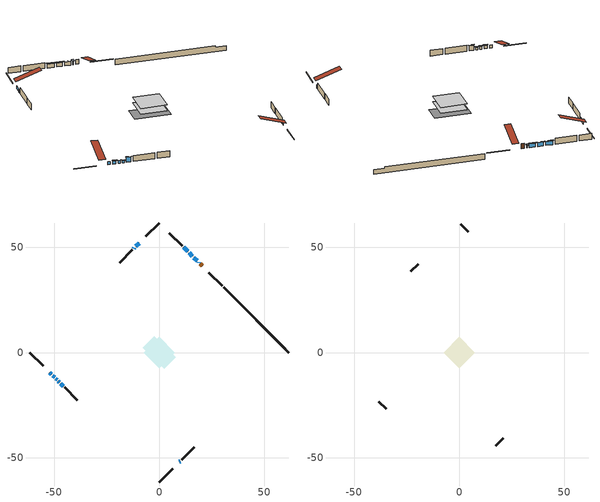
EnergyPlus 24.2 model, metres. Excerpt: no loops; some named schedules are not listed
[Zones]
conditioned space
 floor adiabatic (AdiabaticFloorConstruction): -7.4,0 0,7.4 7.4,0 0,-7.4 z1.07
 floor foundation (Slab1 construction): -7.76,2.34 -2.34,7.76 7.76,-2.34 2.34,-7.76 z-1.37
 wall outside (RimJoist1 construction): 0,-61.63 6.36,-55.27 / -61.63,0 -55.27,-6.36 / 0,61.63 -6.36,55.27 / 29.94,31.69 23.57,38.05 z1.07:1.37
 wall outside (AdiabaticWallConstruction 1): 20.36,41.27 19.51,42.12 z1.07:3.1
 wall outside (AdiabaticWallConstruction): 18.85,42.78 18.71,42.92 / -50.68,-10.95 -49.85,-11.78 z1.07:2.39; -9.57,52.05 -11.15,50.47 / -11.81,49.82 -12.17,49.46 / 9.57,-52.05 9.94,-51.69 / -52.05,-9.57 -51.33,-10.3 z1.07:2.29; 18.05,43.58 16.43,45.19 / 15.78,45.85 14.16,47.47 / 13.51,48.12 11.56,50.06 z1.07:2.65; -49.19,-12.44 -48.65,-12.98 z1.07:2.24; -48,-13.63 -47.53,-14.1 z1.07:1.99; -46.87,-14.76 -45.65,-15.98 z1.07:3.13
 wall outside (Wall1 construction): 10.59,-51.04 16.65,-44.98 / -44.99,-16.63 -38.93,-22.7 / -12.83,48.8 -18.89,42.74 / 10.91,50.72 4.85,56.78 z1.07:3.51
 wall foundation (FoundationWall1 construction): 30.59,31.04,-1.37 30.59,31.04,1.07 58.53,3.1,1.07 58.53,3.1,0.5 61.63,0,0.5 61.63,0,-1.37
 window (WindowConstruction 8): 18.85,42.78 18.71,42.92 z1.07:2.39
 window (WindowConstruction 7): -9.57,52.05 -11.15,50.47 z1.07:2.29
 window (WindowConstruction 9): -11.81,49.82 -12.17,49.46 z1.07:2.29
 window (WindowConstruction 10): 9.57,-52.05 9.94,-51.69 z1.07:2.29
 window (WindowConstruction 11): -52.05,-9.57 -51.33,-10.3 z1.07:2.29
 window (WindowConstruction): 18.05,43.58 16.43,45.19 z1.07:2.65
 window (WindowConstruction 1): 15.78,45.85 14.16,47.47 z1.07:2.65
 window (WindowConstruction 2): 13.5,48.12 11.56,50.06 z1.07:2.65
 window (WindowConstruction 3): -50.67,-10.95 -49.85,-11.78 z1.07:2.39
 window (WindowConstruction 4): -49.19,-12.44 -48.65,-12.97 z1.07:2.24
 window (WindowConstruction 5): -48,-13.63 -47.53,-14.1 z1.07:1.98
 window (WindowConstruction 6): -46.87,-14.76 -45.65,-15.98 z1.07:3.13
 door (Door): 20.36,41.27 19.51,42.12 z1.07:3.1
 ceiling adiabatic (AdiabaticFloorConstruction): 0,-7.4 7.4,0 0,7.4 -7.4,0 z1.07
attic - vented
 floor to conditioned space (Floor1 construction Reversed): -7.4,0 0,7.4 7.4,0 0,-7.4 z3.51
 wall outside (Wall2 construction): 17.31,-44.32 20.84,-40.79 / -38.28,-23.35 -34.74,-26.89 / -19.55,42.08 -23.08,38.55 / 4.19,57.44 0.66,60.97 z1.07:3.51
 roof outside (Roof1 construction): 8.92,-52.71,3.51 1.71,-45.51,6.9 -0.19,-47.4,6.9 7.02,-54.61,3.51; -52.71,-8.92,3.51 -45.51,-1.71,6.9 -47.4,0.19,6.9 -54.61,-7.02,3.51; -8.92,52.71,3.51 -1.71,45.51,6.9 0.19,47.4,6.9 -7.02,54.61,3.51; 21.02,40.61,3.51 13.81,33.41,6.9 15.71,31.51,6.9 22.92,38.71,3.51
shading: 18.5,43.13 19.06,42.57 19.93,43.43 19.36,43.99 z2.69; 16.22,45.41 18.26,43.37 18.47,43.58 16.43,45.62 z2.94; 13.95,47.68 15.99,45.64 16.2,45.85 14.16,47.89 z2.94; 11.35,50.28 13.72,47.91 13.93,48.12 11.56,50.49 z2.94; -49.64,-11.99 -50.89,-10.74 -51.1,-10.95 -49.85,-12.2 z2.69; -48.44,-13.19 -49.4,-12.22 -49.62,-12.44 -48.65,-13.4 z2.54; -47.32,-14.31 -48.21,-13.42 -48.42,-13.63 -47.53,-14.52 z2.28; -45.44,-16.19 -47.08,-14.54 -47.3,-14.76 -45.65,-16.4 z3.43
[Building]
Building 1: Terrain=Suburbs
[Site:Location]
Quebec Intl AP_QC: Latitude {deg}=46.8; Longitude {deg}=-71.38; Time Zone {hr}=-5; Elevation {m}=74; Keep Site Location Information=Yes
[Site:GroundTemperature:Shallow]
0.0108218, -2.24938, -2.43038, -1.3578, 2.94801, 7.23376, 10.9493, 13.303, 13.5029, 11.5886, 7.96783, 3.81355
[Site:WaterMainsTemperature]
Calculation Method=Schedule; Temperature Schedule=mains temperature schedule
[Material] Roughness=Rough; Thermal Absorptance=0.9
Name | Thickness {m} | Conductivity {W/m-K} | Density {kg/m3} | Specific Heat {J/kg-K} | Solar Absorptance | Visible Absorptance
asphalt or fiberglass shingles | 0.00635 | 0.162714 | 1121.4 | 1465.45 | 0.4 | 0.4
ceiling loosefill ins | 0.338667 | 0.0480833 | 16.02 | 1046.75 | 0.7 | 0.7
ceiling stud and cavity | 0.1397 | 0.0776294 | 65.682 | 1177.47 | 0.7 | 0.7
concrete 4.0 in. | 0.1016 | 1.803125 | 2242.8 | 837.4 | 0.7 | 0.7
concrete 8.0 in. | 0.2032 | 1.803125 | 2242.8 | 837.4 | 0.7 | 0.7
door material | 0.04445 | 0.0451087 | 512.64 | 1214.23 | 0.7 | 0.7
exterior vertical ins | 0.0536725 | 0.029427 | 32.04 | 1214.23 | 0.7 | 0.7
floor covering | 0.0127 | 0.0433444 | 54.468 | 1339.84 | 0.6 | 0.6
floor rigid ins; wall rigid ins 1 | 0.512978 | 0.029427 | 32.04 | 1214.23 | 0.7 | 0.7
floor stud and cavity | 0.1397 | 1.75129 | 37.0049 | 1207.88 | 0.7 | 0.7
furniture material conditioned space 1 | 0.1524 | 0.115458 | 640.8 | 1214.23 | 0.6 | 0.6
gypsum board | 0.0127 | 0.160291 | 801 | 837.4 | 0.6 | 0.6
gypsum board 1 | 0.0127 | 0.160291 | 801 | 837.4 | 0.7 | 0.7
osb sheathing 0.5 in. | 0.0127 | 0.115458 | 512.64 | 1214.23 | 0.7 | 0.7
osb sheathing 0.75 in. | 0.01905 | 0.115458 | 512.64 | 1214.23 | 0.7 | 0.7
osb sheathing 2.0 in. | 0.0508 | 0.115458 | 512.64 | 1214.23 | 0.7 | 0.7
rim joist rigid ins; wall rigid ins | 0.051816 | 0.029427 | 32.04 | 1214.23 | 0.7 | 0.7
rim joist stud and cavity | 0.0508 | 0.0395976 | 125.044 | 1163.47 | 0.6 | 0.6
slab rigid ins | 0.0259096 | 0.029427 | 32.04 | 1214.23 | 0.7 | 0.7
wall stud and cavity | 0.1397 | 0.142953 | 139.0536 | 1170.24 | 0.7 | 0.7
wall stud and cavity 1 | 0.0889 | 6.1454 | 50.32683 | 1063.81 | 0.6 | 0.6
wall stud and cavity 2 | 0.0889 | 0.380278 | 52.3479 | 1209.89 | 0.7 | 0.7
wall stud and cavity 3 | 0.0889 | 0.391764 | 83.0341 | 1211.67 | 0.7 | 0.7
wood siding | 0.0254 | 0.102417 | 544.68 | 1172.36 | 0.4 | 0.4
wood siding 1 | 0.00254 | 0.102417 | 544.68 | 1172.36 | 0.4 | 0.4
wood siding 2; wood siding 3; wood siding 4 | 0.0254 | 0.102417 | 544.68 | 1172.36 | 0.7 | 0.7
[WindowMaterial:SimpleGlazingSystem]
Name | U-Factor {W/m2-K} | Solar Heat Gain Coefficient
WindowMaterial | 1.63981 | 0.35
WindowMaterial 1 | 1.552933 | 0.37
WindowMaterial 2 | 1.69261 | 0.33
WindowMaterial 3 | 1.73633 | 0.32
WindowMaterial 4 | 1.83172 | 0.3
WindowMaterial 5 | 1.90099 | 0.28
WindowMaterial 6 | 1.80447 | 0.31
WindowMaterial 7 | 1.66536 | 0.34
WindowMaterial 8 | 2.032724 | 0.24
WindowMaterial 9 | 1.992978 | 0.25
[Construction]
AdiabaticFloorConstruction: floor stud and cavity, floor rigid ins, osb sheathing 0.75 in., floor covering
AdiabaticWallConstruction: wood siding 3, wall rigid ins 1, wall stud and cavity 2, gypsum board
AdiabaticWallConstruction 1: wood siding 4, wall rigid ins 1, wall stud and cavity 2, gypsum board
Door: door material
Floor1 construction Reversed: gypsum board, ceiling stud and cavity, ceiling loosefill ins
FoundationWall1 construction: concrete 8.0 in., gypsum board 1
furniture construction conditioned space 1: furniture material conditioned space 1
PartitionWallConstruction: gypsum board, wall stud and cavity 3, gypsum board
RimJoist1 construction: wood siding 2, rim joist rigid ins, osb sheathing 2.0 in., rim joist stud and cavity
Roof1 construction: asphalt or fiberglass shingles
Slab1 construction: slab rigid ins, concrete 4.0 in.
Wall1 construction: wood siding, wall rigid ins, osb sheathing 0.5 in., wall stud and cavity, gypsum board
Wall2 construction: wood siding 1, wall stud and cavity 1
WindowConstruction: WindowMaterial
WindowConstruction 1: WindowMaterial 1
WindowConstruction 10; WindowConstruction 11; WindowConstruction 9: WindowMaterial 9
WindowConstruction 2: WindowMaterial 2
WindowConstruction 3: WindowMaterial 3
WindowConstruction 4: WindowMaterial 4
WindowConstruction 5: WindowMaterial 5
WindowConstruction 6: WindowMaterial 6
WindowConstruction 7: WindowMaterial 7
WindowConstruction 8: WindowMaterial 8
[Zone] Multiplier=1; Part of Total Floor Area=Yes
Name | Volume {m3}
attic - vented | 60.3411
conditioned space | 561.1
[Space]
Name | Zone | Volume {m3}
attic - vented 1 | attic - vented | 60.3411
conditioned space 1 | conditioned space | 561.1
[ZoneInfiltration:EffectiveLeakageArea]
infil attic - vented 1: Zone or Space=attic - vented 1; Schedule=Always On Discrete; Effective Air Leakage Area {cm2}=4040.86; Stack Coefficient=0.000405746; Wind Coefficient=1.36097e-05
[ZoneMixing]
whole house fan mix: Zone or Space=attic - vented; Schedule=Always On Continuous; Design Flow Rate Calculation Method=Flow/Zone; Design Flow Rate {m3/s}=0; Source Zone or Space=conditioned space
[SurfaceProperty:ExposedFoundationPerimeter]
Slab1: Exposed Perimeter Calculation Method=TotalExposedPerimeter; Total Exposed Perimeter {m}=43.891
[InternalMass] Zone or ZoneList=conditioned space; Space or SpaceList=conditioned space 1
Name | Construction | Surface Area {m2}
furniture mass conditioned space 1 | furniture construction conditioned space 1 | 87.5359
partition wall mass | PartitionWallConstruction | 218.84
[Lights]
interior lighting: Zone or ZoneList or Space or SpaceList=conditioned space 1; Schedule=interior lighting schedule; Design Level Calculation Method=LightingLevel; Lighting Level {W}=343.2; Return Air Fraction=0; Fraction Radiant=0.6; Fraction Visible=0.2; Fraction Replaceable=1
[People]
occupants: Zone or ZoneList or Space or SpaceList=conditioned space 1; Number of People Schedule=occupants schedule; Number of People Calculation Method=People; Number of People=3; Fraction Radiant=0.314171; Sensible Heat Fraction=0.56303; Activity Level Schedule=occupants activity schedule; Carbon Dioxide Generation Rate {m3/s-W}=0; Enable ASHRAE 55 Comfort Warnings=No; Mean Radiant Temperature Calculation Type=EnclosureAveraged
[ElectricEquipment] Zone or ZoneList or Space or SpaceList=conditioned space 1; Design Level Calculation Method=EquipmentLevel
Name | Schedule | Design Level {W} | Fraction Latent | Fraction Radiant | Fraction Lost
clothes dryer | clothes dryer schedule | 140.772 | 0.015 | 0.081 | 0.85
clothes washer | clothes washer schedule | 32.1985 | 0.03 | 0.162 | 0.7
cooking range | cooking range schedule | 215.147 | 0.08 | 0.432 | 0.2
dishwasher | dishwasher schedule | 66.8632 | 0.3 | 0.18 | 0.4
fridge | fridge schedule | 72.9452 | 0 | 0.6 | 0
mech vent house fan | mech vent house fan schedule | 20.8667 | 0 | 0 | 0.522764
mech vent house fan cfis | mech vent house fan cfis schedule | 0 | 0 | 0 | 0
mech vent range fan 0 | mech vent range fan 0 schedule | 57 | 0 | 0 | 1
misc plug loads | misc plug loads schedule | 494.7 | 0.045 | 0.513 | 0.1
whole house fan | Always On Discrete | 0 | 0 | 0 | 1
[OtherEquipment] Zone or ZoneList or Space or SpaceList=conditioned space 1; Design Level Calculation Method=EquipmentLevel
Name | Fuel Type | Schedule | Design Level {W} | Fraction Latent | Fraction Radiant | Fraction Lost
clothes dryer 1 | Electricity | clothes dryer schedule | 0 | 0.015 | 0.081 | 0.85
cooking range 1 | Electricity | cooking range schedule | 0 | 0.08 | 0.432 | 0.2
general water use latent | None | general water use schedule | 62.594 | 1 | 0 | 0
general water use sensible | None | general water use schedule | -61.6891 | 0 | 0.6 | 0
mech vent house fan latent load | None | Always On Discrete | 0 | 1 | 0 | 0
mech vent house fan sensible load | None | Always On Discrete | 0 | 0 | 0 | 0
water heater energy adjustment1 | Electricity | Always On Discrete | 0.01 | 0 | 0 | 1
[ZoneInfiltration:DesignFlowRate] Zone or ZoneList or Space or SpaceList=conditioned space 1; Schedule=Always On Discrete; Design Flow Rate Calculation Method=Flow/Zone; Design Flow Rate {m3/s}=0
infil flow; natural vent flow; whole house fan flow
[ZoneControl:Thermostat]
conditioned space Thermostat: Zone or ZoneList=conditioned space; Control Type Schedule=conditioned space Thermostat Schedule; Control 1=conditioned space temperature setpoint; Temperature Difference Between Cutout And Setpoint {deltaC}=0
[ZoneHVAC:Baseboard:Convective:Electric]
electric baseboard: Availability Schedule=Always On Discrete; Heating Design Capacity {W}=6478.92; Efficiency=1
[Zone equipment]
conditioned space: electric baseboard
[Foundation:Kiva]
Foundation Kiva 1: Initial Indoor Air Temperature {C}=18; Wall Height Above Grade {m}=1.06997; Wall Depth Below Slab {m}=0.2032; Custom Block Material Name 1=exterior vertical ins; Custom Block Depth 1 {m}=2.43998; Custom Block X Position 1 {m}=0.2159; Custom Block Z Position 1 {m}=0
[Foundation:Kiva:Settings]
Soil Conductivity {W/m-K}=0.849921; Soil Density {kg/m3}=1842.3; Soil Specific Heat {J/kg-K}=418.7; Ground Solar Absorptivity=0.9; Ground Thermal Absorptivity=0.9; Ground Surface Roughness {m}=0.03; Far-Field Width {m}=40; Deep-Ground Boundary Condition=ZeroFlux; Deep-Ground Depth {m}=40; Minimum Cell Dimension {m}=0.2; Maximum Cell Growth Coefficient=3; Simulation Timestep=Timestep
[Exterior:Lights]
exterior lighting: Schedule=exterior lighting schedule; Design Level {W}=75.6
[EnergyManagementSystem:GlobalVariable]
infil_program_Qfan
infil_program_Qinf
natural_vent_program_Qnv
natural_vent_program_Qwhf
[EnergyManagementSystem:Sensor]
Name | Output:Variable or Output:Meter Index Key | Output:Variable or Output:Meter
airflow_gain | infil flow | Infiltration Sensible Heat Gain Energy
airflow_gain_1 | natural vent flow | Infiltration Sensible Heat Gain Energy
airflow_gain_2 | whole house fan flow | Infiltration Sensible Heat Gain Energy
airflow_loss | infil flow | Infiltration Sensible Heat Loss Energy
airflow_loss_1 | natural vent flow | Infiltration Sensible Heat Loss Energy
airflow_loss_2 | whole house fan flow | Infiltration Sensible Heat Loss Energy
clg_load_cond |  | Cooling:EnergyTransfer:Zone:CONDITIONED SPACE
clg_sp_s; clg_sp_s_1 | cooling setpoint | Schedule Value
clothes_dryer_exhaust_0_sch_s | clothes dryer exhaust 0 schedule | Schedule Value
conditioned_space_clg_unmet_s | conditioned space | Zone Cooling Setpoint Not Met Time
conditioned_space_htg_unmet_s | conditioned space | Zone Heating Setpoint Not Met Time
cool_season | cooling season schedule | Schedule Value
fridge_tin_s | conditioned space | Zone Mean Air Temperature
htg_load_cond |  | Heating:EnergyTransfer:Zone:CONDITIONED SPACE
htg_sp_s; htg_sp_s_1 | heating setpoint | Schedule Value
ig_ee_conv | clothes dryer | Electric Equipment Convective Heating Energy
ig_ee_conv_2 | cooking range | Electric Equipment Convective Heating Energy
ig_ee_conv_4 | fridge | Electric Equipment Convective Heating Energy
ig_ee_conv_5 | misc plug loads | Electric Equipment Convective Heating Energy
ig_ee_conv_6 | whole house fan | Electric Equipment Convective Heating Energy
ig_ee_rad | clothes dryer | Electric Equipment Radiant Heating Energy
ig_ee_rad_2 | cooking range | Electric Equipment Radiant Heating Energy
ig_ee_rad_4 | fridge | Electric Equipment Radiant Heating Energy
ig_ee_rad_5 | misc plug loads | Electric Equipment Radiant Heating Energy
ig_ee_rad_6 | whole house fan | Electric Equipment Radiant Heating Energy
ig_lgt_conv | interior lighting | Lights Convective Heating Energy
ig_lgt_rad | interior lighting | Lights Radiant Heating Energy
ig_lgt_vis | interior lighting | Lights Visible Radiation Heating Energy
ig_oe_conv | clothes dryer 1 | Other Equipment Convective Heating Energy
ig_oe_conv_1 | cooking range 1 | Other Equipment Convective Heating Energy
ig_oe_conv_2 | general water use latent | Other Equipment Convective Heating Energy
ig_oe_conv_3 | general water use sensible | Other Equipment Convective Heating Energy
ig_oe_conv_4 | water heater energy adjustment1 | Other Equipment Convective Heating Energy
ig_oe_rad | clothes dryer 1 | Other Equipment Radiant Heating Energy
ig_oe_rad_1 | cooking range 1 | Other Equipment Radiant Heating Energy
ig_oe_rad_2 | general water use latent | Other Equipment Radiant Heating Energy
ig_oe_rad_3 | general water use sensible | Other Equipment Radiant Heating Energy
ig_oe_rad_4 | water heater energy adjustment1 | Other Equipment Radiant Heating Energy
ig_ppl_conv | occupants | People Convective Heating Energy
ig_ppl_rad | occupants | People Radiant Heating Energy
im_conv | furniture mass conditioned space 1 | Surface Inside Face Convection Heat Gain Energy
im_conv_1 | partition wall mass | Surface Inside Face Convection Heat Gain Energy
im_ig | furniture mass conditioned space 1 | Surface Inside Face Internal Gains Radiation Heat Gain Energy
im_ig_1 | partition wall mass | Surface Inside Face Internal Gains Radiation Heat Gain Energy
im_lgt | furniture mass conditioned space 1 | Surface Inside Face Lights Radiation Heat Gain Energy
im_lgt_1 | partition wall mass | Surface Inside Face Lights Radiation Heat Gain Energy
im_sol | furniture mass conditioned space 1 | Surface Inside Face Solar Radiation Heat Gain Energy
im_sol_1 | partition wall mass | Surface Inside Face Solar Radiation Heat Gain Energy
im_surf | furniture mass conditioned space 1 | Surface Inside Face Net Surface Thermal Radiation Heat Gain Energy
im_surf_1 | partition wall mass | Surface Inside Face Net Surface Thermal Radiation Heat Gain Energy
mech_vent_range_fan_0_sch_s | mech vent range fan 0 schedule | Schedule Value
mv_conv | mech vent house fan | Electric Equipment Convective Heating Energy
mv_conv_1 | mech vent house fan cfis | Electric Equipment Convective Heating Energy
mv_conv_2 | mech vent range fan 0 | Electric Equipment Convective Heating Energy
mv_conv_3 | mech vent house fan latent load | Other Equipment Convective Heating Energy
mv_conv_4 | mech vent house fan sensible load | Other Equipment Convective Heating Energy
mv_rad | mech vent house fan | Electric Equipment Radiant Heating Energy
mv_rad_1 | mech vent house fan cfis | Electric Equipment Radiant Heating Energy
mv_rad_2 | mech vent range fan 0 | Electric Equipment Radiant Heating Energy
mv_rad_3 | mech vent house fan latent load | Other Equipment Radiant Heating Energy
mv_rad_4 | mech vent house fan sensible load | Other Equipment Radiant Heating Energy
natural_vent_s | natural vent schedule | Schedule Value
out_pb_s |  | Site Outdoor Air Barometric Pressure
out_wt_s |  | Site Outdoor Air Humidity Ratio
site_vw_s |  | Site Wind Speed
ss_back_out | Window1 | Surface Window Shortwave from Zone Back Out Window Heat Transfer Rate
ss_back_out_1 | Window10 | Surface Window Shortwave from Zone Back Out Window Heat Transfer Rate
ss_back_out_10 | Window8 | Surface Window Shortwave from Zone Back Out Window Heat Transfer Rate
ss_back_out_11 | Window9 | Surface Window Shortwave from Zone Back Out Window Heat Transfer Rate
ss_back_out_2 | Window11 | Surface Window Shortwave from Zone Back Out Window Heat Transfer Rate
ss_back_out_3 | Window12 | Surface Window Shortwave from Zone Back Out Window Heat Transfer Rate
ss_back_out_4 | Window13 | Surface Window Shortwave from Zone Back Out Window Heat Transfer Rate
ss_back_out_5 | Window2 | Surface Window Shortwave from Zone Back Out Window Heat Transfer Rate
ss_back_out_6 | Window3 | Surface Window Shortwave from Zone Back Out Window Heat Transfer Rate
ss_back_out_7 | Window4 | Surface Window Shortwave from Zone Back Out Window Heat Transfer Rate
ss_back_out_8 | Window6 | Surface Window Shortwave from Zone Back Out Window Heat Transfer Rate
ss_back_out_9 | Window7 | Surface Window Shortwave from Zone Back Out Window Heat Transfer Rate
ss_conv | Door1 | Surface Inside Face Convection Heat Gain Energy
ss_conv_1 | Window1 | Surface Inside Face Convection Heat Gain Energy
ss_conv_10 | Window7 | Surface Inside Face Convection Heat Gain Energy
ss_conv_11 | Window8 | Surface Inside Face Convection Heat Gain Energy
ss_conv_12 | Window9 | Surface Inside Face Convection Heat Gain Energy
ss_conv_2 | Window10 | Surface Inside Face Convection Heat Gain Energy
ss_conv_3 | Window11 | Surface Inside Face Convection Heat Gain Energy
ss_conv_4 | Window12 | Surface Inside Face Convection Heat Gain Energy
ss_conv_5 | Window13 | Surface Inside Face Convection Heat Gain Energy
ss_conv_6 | Window2 | Surface Inside Face Convection Heat Gain Energy
ss_conv_7 | Window3 | Surface Inside Face Convection Heat Gain Energy
ss_conv_8 | Window4 | Surface Inside Face Convection Heat Gain Energy
ss_conv_9 | Window6 | Surface Inside Face Convection Heat Gain Energy
ss_ig | Door1 | Surface Inside Face Internal Gains Radiation Heat Gain Energy
ss_ig_1 | Window1 | Surface Inside Face Internal Gains Radiation Heat Gain Energy
ss_ig_10 | Window7 | Surface Inside Face Internal Gains Radiation Heat Gain Energy
ss_ig_11 | Window8 | Surface Inside Face Internal Gains Radiation Heat Gain Energy
ss_ig_12 | Window9 | Surface Inside Face Internal Gains Radiation Heat Gain Energy
ss_ig_2 | Window10 | Surface Inside Face Internal Gains Radiation Heat Gain Energy
ss_ig_3 | Window11 | Surface Inside Face Internal Gains Radiation Heat Gain Energy
ss_ig_4 | Window12 | Surface Inside Face Internal Gains Radiation Heat Gain Energy
ss_ig_5 | Window13 | Surface Inside Face Internal Gains Radiation Heat Gain Energy
ss_ig_6 | Window2 | Surface Inside Face Internal Gains Radiation Heat Gain Energy
ss_ig_7 | Window3 | Surface Inside Face Internal Gains Radiation Heat Gain Energy
ss_ig_8 | Window4 | Surface Inside Face Internal Gains Radiation Heat Gain Energy
ss_ig_9 | Window6 | Surface Inside Face Internal Gains Radiation Heat Gain Energy
ss_lgt | Door1 | Surface Inside Face Lights Radiation Heat Gain Energy
ss_sol | Door1 | Surface Inside Face Solar Radiation Heat Gain Energy
ss_surf | Door1 | Surface Inside Face Net Surface Thermal Radiation Heat Gain Energy
ss_surf_1 | Window1 | Surface Inside Face Net Surface Thermal Radiation Heat Gain Energy
ss_surf_10 | Window7 | Surface Inside Face Net Surface Thermal Radiation Heat Gain Energy
ss_surf_11 | Window8 | Surface Inside Face Net Surface Thermal Radiation Heat Gain Energy
ss_surf_12 | Window9 | Surface Inside Face Net Surface Thermal Radiation Heat Gain Energy
ss_surf_2 | Window10 | Surface Inside Face Net Surface Thermal Radiation Heat Gain Energy
ss_surf_3 | Window11 | Surface Inside Face Net Surface Thermal Radiation Heat Gain Energy
ss_surf_4 | Window12 | Surface Inside Face Net Surface Thermal Radiation Heat Gain Energy
ss_surf_5 | Window13 | Surface Inside Face Net Surface Thermal Radiation Heat Gain Energy
ss_surf_6 | Window2 | Surface Inside Face Net Surface Thermal Radiation Heat Gain Energy
ss_surf_7 | Window3 | Surface Inside Face Net Surface Thermal Radiation Heat Gain Energy
ss_surf_8 | Window4 | Surface Inside Face Net Surface Thermal Radiation Heat Gain Energy
ss_surf_9 | Window6 | Surface Inside Face Net Surface Thermal Radiation Heat Gain Energy
ss_trans_in | Window1 | Surface Window Transmitted Solar Radiation Rate
ss_trans_in_1 | Window10 | Surface Window Transmitted Solar Radiation Rate
ss_trans_in_10 | Window8 | Surface Window Transmitted Solar Radiation Rate
ss_trans_in_11 | Window9 | Surface Window Transmitted Solar Radiation Rate
ss_trans_in_2 | Window11 | Surface Window Transmitted Solar Radiation Rate
ss_trans_in_3 | Window12 | Surface Window Transmitted Solar Radiation Rate
ss_trans_in_4 | Window13 | Surface Window Transmitted Solar Radiation Rate
ss_trans_in_5 | Window2 | Surface Window Transmitted Solar Radiation Rate
ss_trans_in_6 | Window3 | Surface Window Transmitted Solar Radiation Rate
ss_trans_in_7 | Window4 | Surface Window Transmitted Solar Radiation Rate
ss_trans_in_8 | Window6 | Surface Window Transmitted Solar Radiation Rate
ss_trans_in_9 | Window7 | Surface Window Transmitted Solar Radiation Rate
ss_trans_out | Window1 | Surface Inside Face Initial Transmitted Diffuse Transmitted Out Window Solar Radiation Rate
ss_trans_out_1 | Window10 | Surface Inside Face Initial Transmitted Diffuse Transmitted Out Window Solar Radiation Rate
ss_trans_out_10 | Window8 | Surface Inside Face Initial Transmitted Diffuse Transmitted Out Window Solar Radiation Rate
ss_trans_out_11 | Window9 | Surface Inside Face Initial Transmitted Diffuse Transmitted Out Window Solar Radiation Rate
ss_trans_out_2 | Window11 | Surface Inside Face Initial Transmitted Diffuse Transmitted Out Window Solar Radiation Rate
ss_trans_out_3 | Window12 | Surface Inside Face Initial Transmitted Diffuse Transmitted Out Window Solar Radiation Rate
ss_trans_out_4 | Window13 | Surface Inside Face Initial Transmitted Diffuse Transmitted Out Window Solar Radiation Rate
ss_trans_out_5 | Window2 | Surface Inside Face Initial Transmitted Diffuse Transmitted Out Window Solar Radiation Rate
ss_trans_out_6 | Window3 | Surface Inside Face Initial Transmitted Diffuse Transmitted Out Window Solar Radiation Rate
ss_trans_out_7 | Window4 | Surface Inside Face Initial Transmitted Diffuse Transmitted Out Window Solar Radiation Rate
ss_trans_out_8 | Window6 | Surface Inside Face Initial Transmitted Diffuse Transmitted Out Window Solar Radiation Rate
ss_trans_out_9 | Window7 | Surface Inside Face Initial Transmitted Diffuse Transmitted Out Window Solar Radiation Rate
s_conv | Floor1 | Surface Inside Face Convection Heat Gain Energy
s_conv_1 | FoundationWall1 | Surface Inside Face Convection Heat Gain Energy
s_conv_10 | Wall1:225 | Surface Inside Face Convection Heat Gain Energy
s_conv_11 | Wall1:315 | Surface Inside Face Convection Heat Gain Energy
s_conv_12 | Wall1:45 | Surface Inside Face Convection Heat Gain Energy
s_conv_2 | inferred conditioned ceiling | Surface Inside Face Convection Heat Gain Energy
s_conv_3 | inferred conditioned floor | Surface Inside Face Convection Heat Gain Energy
s_conv_4 | RimJoist1:135 | Surface Inside Face Convection Heat Gain Energy
s_conv_5 | RimJoist1:225 | Surface Inside Face Convection Heat Gain Energy
s_conv_6 | RimJoist1:315 | Surface Inside Face Convection Heat Gain Energy
s_conv_7 | RimJoist1:45 | Surface Inside Face Convection Heat Gain Energy
s_conv_8 | Slab1 | Surface Inside Face Convection Heat Gain Energy
s_conv_9 | Wall1:135 | Surface Inside Face Convection Heat Gain Energy
s_ig | Floor1 | Surface Inside Face Internal Gains Radiation Heat Gain Energy
s_ig_1 | FoundationWall1 | Surface Inside Face Internal Gains Radiation Heat Gain Energy
s_ig_10 | Wall1:225 | Surface Inside Face Internal Gains Radiation Heat Gain Energy
s_ig_11 | Wall1:315 | Surface Inside Face Internal Gains Radiation Heat Gain Energy
s_ig_12 | Wall1:45 | Surface Inside Face Internal Gains Radiation Heat Gain Energy
s_ig_2 | inferred conditioned ceiling | Surface Inside Face Internal Gains Radiation Heat Gain Energy
